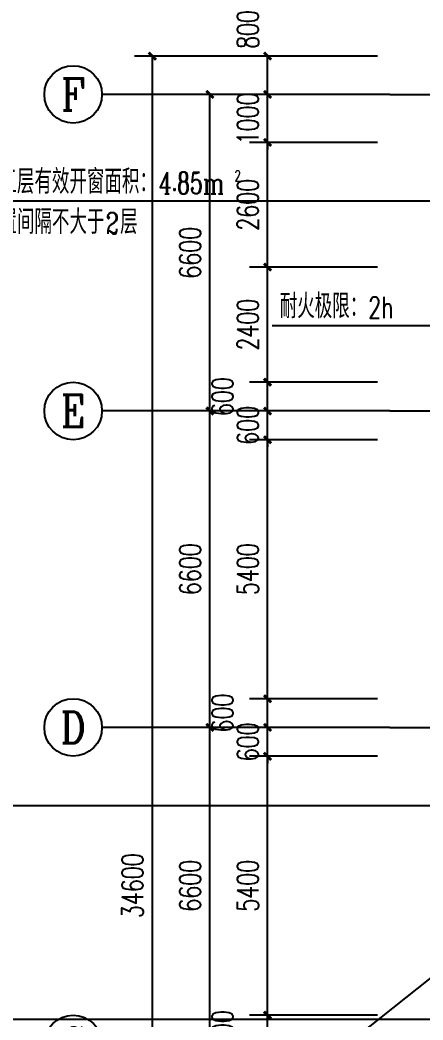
# Model space of a CAD drawing. Extents: x 1738711 to 2346805, y 1189731 to 2516152.
# Drawn here: x 1912284 to 1920681, y 1600625 to 1621478 of the extents above; entities that cross this region are included whole.
import ezdxf
from ezdxf.enums import TextEntityAlignment as Align

# ---------------------------------------------------------------- set-up
doc = ezdxf.new("R2010")
doc.units = 0
doc.header["$LTSCALE"] = 1000
doc.header["$MEASUREMENT"] = 0
for name, color, linetype in [('AXIS', 3, 'Continuous'), ('AXIS_TEXT', 7, 'Continuous'), ('DIM_IDEN', 3, 'Continuous'), ('DIM_LEAD', 3, 'Continuous'), ('DOTE', 1, 'Continuous'), ('PUB_DIM', 3, 'Continuous'), ('PUB_TEXT', 7, 'Continuous'), ('修改位置', 6, 'Continuous')]:
    doc.layers.add(name, color=color, linetype=linetype)
doc.styles.add('_TCH_AXIS', font='COMPLEX', dxfattribs={"bigfont": 'GBCBIG'})
doc.styles.add('_TCH_DIM', font='SIMPLEX', dxfattribs={"bigfont": 'GBCBIG'})
doc.styles.add('_TCH_DIM_T3', font='SIMPLEX', dxfattribs={"width": 0.705882, "bigfont": 'GBCBIG'})
doc.styles.add('_TCH_LABEL', font='COMPLEX', dxfattribs={"bigfont": 'GBCBIG'})
doc.styles.add('COMPLEX', font='COMPLEX')
doc.dimstyles.new('_TCH_ARCH&&150', dxfattribs={"dimtxt": 446.25, "dimasz": 150, "dimexe": 375, "dimexo": 450, "dimgap": 189.375, "dimtad": 1, "dimdec": 0, "dimzin": 0, "dimdsep": 46, "dimtxsty": '_TCH_DIM_T3', "dimblk": 'ARCHTICK', "dimcen": 0.09, "dimclrt": 7, "dimazin": 2, "dimtfac": 1, "dimtdec": 0, "dimtix": 1, "dimtmove": 2, "dimatfit": 3, "dimfxl": 1, "dimtolj": 1, "dimtzin": 0, "dimarcsym": 0})

# ---------------------------------------------------------------- blocks, each defined once
blk = doc.blocks.new('_ArchTick')
at = {"color": 0, "linetype": 'ByBlock', "const_width": 0.4}
blk.add_lwpolyline([(-0.5, -0.5), (0.5, 0.5)], dxfattribs=at)
blk = doc.blocks.new('*D2408')
at = {"layer": 'Defpoints', "color": 0, "transparency": 16777216}
for p in [(1917442, 1600725), (1920184, 1600725), (1920184, 1600125)]:
    blk.add_point(p, dxfattribs=at)
at = {"layer": 'PUB_DIM', "color": 0, "lineweight": -2, "transparency": 16777216}
for p, q in [((1919734, 1600725), (1917067, 1600725)), ((1917442, 1600125), (1917442, 1600725)), ((1919734, 1600125), (1917067, 1600125))]:
    blk.add_line(p, q, dxfattribs=at)
at = {"layer": 'PUB_DIM', "color": 0, "lineweight": -2, "transparency": 16777216, "xscale": 150, "yscale": 150, "zscale": 150}
for p, rotation in [((1917442, 1600725), 90), ((1917442, 1600125), 270)]:
    blk.add_blockref('_ArchTick', p, dxfattribs=dict(at, rotation=rotation))
at = {"layer": 'PUB_DIM', "color": 7, "transparency": 16777216, "insert": (1916504, 1600425), "char_height": 446.2, "attachment_point": 5, "rotation": 90, "style": '_TCH_DIM_T3'}
blk.add_mtext('\\A1;600', dxfattribs=at)
blk = doc.blocks.new('*D2409')
at = {"layer": 'Defpoints', "color": 0, "transparency": 16777216}
for p in [(1917442, 1606125), (1920184, 1606125), (1920184, 1600725)]:
    blk.add_point(p, dxfattribs=at)
at = {"layer": 'PUB_DIM', "color": 0, "lineweight": -2, "transparency": 16777216}
for p, q in [((1919734, 1606125), (1917067, 1606125)), ((1917442, 1600725), (1917442, 1606125)), ((1919734, 1600725), (1917067, 1600725))]:
    blk.add_line(p, q, dxfattribs=at)
at = {"layer": 'PUB_DIM', "color": 0, "lineweight": -2, "transparency": 16777216, "xscale": 150, "yscale": 150, "zscale": 150}
for p, rotation in [((1917442, 1606125), 90), ((1917442, 1600725), 270)]:
    blk.add_blockref('_ArchTick', p, dxfattribs=dict(at, rotation=rotation))
at = {"layer": 'PUB_DIM', "color": 7, "transparency": 16777216, "insert": (1917029, 1603425), "char_height": 446.2, "attachment_point": 5, "rotation": 90, "style": '_TCH_DIM_T3'}
blk.add_mtext('\\A1;5400', dxfattribs=at)
blk = doc.blocks.new('*D2410')
at = {"layer": 'Defpoints', "color": 0, "transparency": 16777216}
for p in [(1917442, 1606725), (1920184, 1606725), (1920184, 1606125)]:
    blk.add_point(p, dxfattribs=at)
at = {"layer": 'PUB_DIM', "color": 0, "lineweight": -2, "transparency": 16777216}
for p, q in [((1919734, 1606725), (1917067, 1606725)), ((1917442, 1606725), (1917442, 1606875)), ((1917442, 1606125), (1917442, 1606725)), ((1919734, 1606125), (1917067, 1606125)), ((1917442, 1606125), (1917442, 1605975))]:
    blk.add_line(p, q, dxfattribs=at)
at = {"layer": 'PUB_DIM', "color": 0, "lineweight": -2, "transparency": 16777216, "xscale": 150, "yscale": 150, "zscale": 150}
for p, rotation in [((1917442, 1606725), 270), ((1917442, 1606125), 90)]:
    blk.add_blockref('_ArchTick', p, dxfattribs=dict(at, rotation=rotation))
at = {"layer": 'PUB_DIM', "color": 7, "transparency": 16777216, "insert": (1917029, 1606425), "char_height": 446.2, "attachment_point": 5, "rotation": 90, "style": '_TCH_DIM_T3'}
blk.add_mtext('\\A1;600', dxfattribs=at)
blk = doc.blocks.new('*D2411')
at = {"layer": 'Defpoints', "color": 0, "transparency": 16777216}
for p in [(1917442, 1607325), (1920184, 1607325), (1920184, 1606725)]:
    blk.add_point(p, dxfattribs=at)
at = {"layer": 'PUB_DIM', "color": 0, "lineweight": -2, "transparency": 16777216}
for p, q in [((1919734, 1607325), (1917067, 1607325)), ((1917442, 1606725), (1917442, 1607325)), ((1919734, 1606725), (1917067, 1606725))]:
    blk.add_line(p, q, dxfattribs=at)
at = {"layer": 'PUB_DIM', "color": 0, "lineweight": -2, "transparency": 16777216, "xscale": 150, "yscale": 150, "zscale": 150}
for p, rotation in [((1917442, 1607325), 90), ((1917442, 1606725), 270)]:
    blk.add_blockref('_ArchTick', p, dxfattribs=dict(at, rotation=rotation))
at = {"layer": 'PUB_DIM', "color": 7, "transparency": 16777216, "insert": (1916504, 1607025), "char_height": 446.2, "attachment_point": 5, "rotation": 90, "style": '_TCH_DIM_T3'}
blk.add_mtext('\\A1;600', dxfattribs=at)
blk = doc.blocks.new('*D2412')
at = {"layer": 'Defpoints', "color": 0, "transparency": 16777216}
for p in [(1917442, 1612725), (1920184, 1612725), (1920184, 1607325)]:
    blk.add_point(p, dxfattribs=at)
at = {"layer": 'PUB_DIM', "color": 0, "lineweight": -2, "transparency": 16777216}
for p, q in [((1919734, 1612725), (1917067, 1612725)), ((1917442, 1607325), (1917442, 1612725)), ((1919734, 1607325), (1917067, 1607325))]:
    blk.add_line(p, q, dxfattribs=at)
at = {"layer": 'PUB_DIM', "color": 0, "lineweight": -2, "transparency": 16777216, "xscale": 150, "yscale": 150, "zscale": 150}
for p, rotation in [((1917442, 1612725), 90), ((1917442, 1607325), 270)]:
    blk.add_blockref('_ArchTick', p, dxfattribs=dict(at, rotation=rotation))
at = {"layer": 'PUB_DIM', "color": 7, "transparency": 16777216, "insert": (1917029, 1610025), "char_height": 446.2, "attachment_point": 5, "rotation": 90, "style": '_TCH_DIM_T3'}
blk.add_mtext('\\A1;5400', dxfattribs=at)
blk = doc.blocks.new('*D2413')
at = {"layer": 'Defpoints', "color": 0, "transparency": 16777216}
for p in [(1917442, 1613325), (1920184, 1613325), (1920184, 1612725)]:
    blk.add_point(p, dxfattribs=at)
at = {"layer": 'PUB_DIM', "color": 0, "lineweight": -2, "transparency": 16777216}
for p, q in [((1917442, 1613325), (1917442, 1613475)), ((1919734, 1613325), (1917067, 1613325)), ((1917442, 1612725), (1917442, 1613325)), ((1919734, 1612725), (1917067, 1612725)), ((1917442, 1612725), (1917442, 1612575))]:
    blk.add_line(p, q, dxfattribs=at)
at = {"layer": 'PUB_DIM', "color": 0, "lineweight": -2, "transparency": 16777216, "xscale": 150, "yscale": 150, "zscale": 150}
for p, rotation in [((1917442, 1613325), 270), ((1917442, 1612725), 90)]:
    blk.add_blockref('_ArchTick', p, dxfattribs=dict(at, rotation=rotation))
at = {"layer": 'PUB_DIM', "color": 7, "transparency": 16777216, "insert": (1917029, 1613025), "char_height": 446.2, "attachment_point": 5, "rotation": 90, "style": '_TCH_DIM_T3'}
blk.add_mtext('\\A1;600', dxfattribs=at)
blk = doc.blocks.new('*D2414')
at = {"layer": 'Defpoints', "color": 0, "transparency": 16777216}
for p in [(1917442, 1613925), (1920184, 1613925), (1920184, 1613325)]:
    blk.add_point(p, dxfattribs=at)
at = {"layer": 'PUB_DIM', "color": 0, "lineweight": -2, "transparency": 16777216}
for p, q in [((1919734, 1613925), (1917067, 1613925)), ((1917442, 1613325), (1917442, 1613925)), ((1919734, 1613325), (1917067, 1613325))]:
    blk.add_line(p, q, dxfattribs=at)
at = {"layer": 'PUB_DIM', "color": 0, "lineweight": -2, "transparency": 16777216, "xscale": 150, "yscale": 150, "zscale": 150}
for p, rotation in [((1917442, 1613925), 90), ((1917442, 1613325), 270)]:
    blk.add_blockref('_ArchTick', p, dxfattribs=dict(at, rotation=rotation))
at = {"layer": 'PUB_DIM', "color": 7, "transparency": 16777216, "insert": (1916504, 1613625), "char_height": 446.2, "attachment_point": 5, "rotation": 90, "style": '_TCH_DIM_T3'}
blk.add_mtext('\\A1;600', dxfattribs=at)
blk = doc.blocks.new('*D2415')
at = {"layer": 'Defpoints', "color": 0, "transparency": 16777216}
for p in [(1917442, 1616325), (1920184, 1616325), (1920184, 1613925)]:
    blk.add_point(p, dxfattribs=at)
at = {"layer": 'PUB_DIM', "color": 0, "lineweight": -2, "transparency": 16777216}
for p, q in [((1919734, 1616325), (1917067, 1616325)), ((1917442, 1613925), (1917442, 1616325)), ((1919734, 1613925), (1917067, 1613925))]:
    blk.add_line(p, q, dxfattribs=at)
at = {"layer": 'PUB_DIM', "color": 0, "lineweight": -2, "transparency": 16777216, "xscale": 150, "yscale": 150, "zscale": 150}
for p, rotation in [((1917442, 1616325), 90), ((1917442, 1613925), 270)]:
    blk.add_blockref('_ArchTick', p, dxfattribs=dict(at, rotation=rotation))
at = {"layer": 'PUB_DIM', "color": 7, "transparency": 16777216, "insert": (1917029, 1615125), "char_height": 446.2, "attachment_point": 5, "rotation": 90, "style": '_TCH_DIM_T3'}
blk.add_mtext('\\A1;2400', dxfattribs=at)
blk = doc.blocks.new('*D2416')
at = {"layer": 'Defpoints', "color": 0, "transparency": 16777216}
for p in [(1917442, 1618925), (1920184, 1618925), (1920184, 1616325)]:
    blk.add_point(p, dxfattribs=at)
at = {"layer": 'PUB_DIM', "color": 0, "lineweight": -2, "transparency": 16777216}
for p, q in [((1919734, 1618925), (1917067, 1618925)), ((1917442, 1616325), (1917442, 1618925)), ((1919734, 1616325), (1917067, 1616325))]:
    blk.add_line(p, q, dxfattribs=at)
at = {"layer": 'PUB_DIM', "color": 0, "lineweight": -2, "transparency": 16777216, "xscale": 150, "yscale": 150, "zscale": 150}
for p, rotation in [((1917442, 1618925), 90), ((1917442, 1616325), 270)]:
    blk.add_blockref('_ArchTick', p, dxfattribs=dict(at, rotation=rotation))
at = {"layer": 'PUB_DIM', "color": 7, "transparency": 16777216, "insert": (1917029, 1617625), "char_height": 446.2, "attachment_point": 5, "rotation": 90, "style": '_TCH_DIM_T3'}
blk.add_mtext('\\A1;2600', dxfattribs=at)
blk = doc.blocks.new('*D2417')
at = {"layer": 'Defpoints', "color": 0, "transparency": 16777216}
for p in [(1917442, 1619925), (1920184, 1619925), (1920184, 1618925)]:
    blk.add_point(p, dxfattribs=at)
at = {"layer": 'PUB_DIM', "color": 0, "lineweight": -2, "transparency": 16777216}
for p, q in [((1917442, 1619925), (1917442, 1620075)), ((1919734, 1619925), (1917067, 1619925)), ((1917442, 1618925), (1917442, 1619925)), ((1919734, 1618925), (1917067, 1618925)), ((1917442, 1618925), (1917442, 1618775))]:
    blk.add_line(p, q, dxfattribs=at)
at = {"layer": 'PUB_DIM', "color": 0, "lineweight": -2, "transparency": 16777216, "xscale": 150, "yscale": 150, "zscale": 150}
for p, rotation in [((1917442, 1619925), 270), ((1917442, 1618925), 90)]:
    blk.add_blockref('_ArchTick', p, dxfattribs=dict(at, rotation=rotation))
at = {"layer": 'PUB_DIM', "color": 7, "transparency": 16777216, "insert": (1917029, 1619425), "char_height": 446.2, "attachment_point": 5, "rotation": 90, "style": '_TCH_DIM_T3'}
blk.add_mtext('\\A1;1000', dxfattribs=at)
blk = doc.blocks.new('*D2418')
at = {"layer": 'Defpoints', "color": 0, "transparency": 16777216}
for p in [(1917442, 1620725), (1920184, 1620725), (1920184, 1619925)]:
    blk.add_point(p, dxfattribs=at)
at = {"layer": 'PUB_DIM', "color": 0, "lineweight": -2, "transparency": 16777216}
for p, q in [((1919734, 1620725), (1917067, 1620725)), ((1917442, 1619925), (1917442, 1620725)), ((1919734, 1619925), (1917067, 1619925))]:
    blk.add_line(p, q, dxfattribs=at)
at = {"layer": 'PUB_DIM', "color": 0, "lineweight": -2, "transparency": 16777216, "xscale": 150, "yscale": 150, "zscale": 150}
for p, rotation in [((1917442, 1620725), 90), ((1917442, 1619925), 270)]:
    blk.add_blockref('_ArchTick', p, dxfattribs=dict(at, rotation=rotation))
at = {"layer": 'PUB_DIM', "color": 7, "transparency": 16777216, "insert": (1917029, 1621280), "char_height": 446.2, "attachment_point": 5, "rotation": 90, "style": '_TCH_DIM_T3'}
blk.add_mtext('\\A1;800', dxfattribs=at)
blk = doc.blocks.new('*D2518')
at = {"layer": 'AXIS', "color": 0, "lineweight": -2, "transparency": 16777216}
for p, q in [((1919542, 1606725), (1915867, 1606725)), ((1916242, 1600125), (1916242, 1606725)), ((1919542, 1600125), (1915867, 1600125))]:
    blk.add_line(p, q, dxfattribs=at)
at = {"layer": 'Defpoints', "color": 0, "transparency": 16777216}
for p in [(1916242, 1606725), (1919992, 1606725), (1919992, 1600125)]:
    blk.add_point(p, dxfattribs=at)
at = {"layer": 'AXIS', "color": 0, "lineweight": -2, "transparency": 16777216, "xscale": 150, "yscale": 150, "zscale": 150}
for p, rotation in [((1916242, 1606725), 90), ((1916242, 1600125), 270)]:
    blk.add_blockref('_ArchTick', p, dxfattribs=dict(at, rotation=rotation))
at = {"layer": 'AXIS', "color": 7, "transparency": 16777216, "insert": (1915829, 1603425), "char_height": 446.2, "attachment_point": 5, "rotation": 90, "style": '_TCH_DIM_T3'}
blk.add_mtext('\\A1;6600', dxfattribs=at)
blk = doc.blocks.new('*D2519')
at = {"layer": 'AXIS', "color": 0, "lineweight": -2, "transparency": 16777216}
for p, q in [((1919542, 1613325), (1915867, 1613325)), ((1916242, 1606725), (1916242, 1613325)), ((1919542, 1606725), (1915867, 1606725))]:
    blk.add_line(p, q, dxfattribs=at)
at = {"layer": 'Defpoints', "color": 0, "transparency": 16777216}
for p in [(1916242, 1613325), (1919992, 1613325), (1919992, 1606725)]:
    blk.add_point(p, dxfattribs=at)
at = {"layer": 'AXIS', "color": 0, "lineweight": -2, "transparency": 16777216, "xscale": 150, "yscale": 150, "zscale": 150}
for p, rotation in [((1916242, 1613325), 90), ((1916242, 1606725), 270)]:
    blk.add_blockref('_ArchTick', p, dxfattribs=dict(at, rotation=rotation))
at = {"layer": 'AXIS', "color": 7, "transparency": 16777216, "insert": (1915829, 1610025), "char_height": 446.2, "attachment_point": 5, "rotation": 90, "style": '_TCH_DIM_T3'}
blk.add_mtext('\\A1;6600', dxfattribs=at)
blk = doc.blocks.new('*D2520')
at = {"layer": 'AXIS', "color": 0, "lineweight": -2, "transparency": 16777216}
for p, q in [((1919542, 1619925), (1915867, 1619925)), ((1916242, 1613325), (1916242, 1619925)), ((1919542, 1613325), (1915867, 1613325))]:
    blk.add_line(p, q, dxfattribs=at)
at = {"layer": 'Defpoints', "color": 0, "transparency": 16777216}
for p in [(1916242, 1619925), (1919992, 1619925), (1919992, 1613325)]:
    blk.add_point(p, dxfattribs=at)
at = {"layer": 'AXIS', "color": 0, "lineweight": -2, "transparency": 16777216, "xscale": 150, "yscale": 150, "zscale": 150}
for p, rotation in [((1916242, 1619925), 90), ((1916242, 1613325), 270)]:
    blk.add_blockref('_ArchTick', p, dxfattribs=dict(at, rotation=rotation))
at = {"layer": 'AXIS', "color": 7, "transparency": 16777216, "insert": (1915829, 1616625), "char_height": 446.2, "attachment_point": 5, "rotation": 90, "style": '_TCH_DIM_T3'}
blk.add_mtext('\\A1;6600', dxfattribs=at)
blk = doc.blocks.new('*D2521')
at = {"layer": 'AXIS', "color": 0, "lineweight": -2, "transparency": 16777216}
for p, q in [((1919734, 1620725), (1914667, 1620725)), ((1915042, 1586125), (1915042, 1620725)), ((1919734, 1586125), (1914667, 1586125))]:
    blk.add_line(p, q, dxfattribs=at)
at = {"layer": 'Defpoints', "color": 0, "transparency": 16777216}
for p in [(1915042, 1620725), (1920184, 1620725), (1920184, 1586125)]:
    blk.add_point(p, dxfattribs=at)
at = {"layer": 'AXIS', "color": 0, "lineweight": -2, "transparency": 16777216, "xscale": 150, "yscale": 150, "zscale": 150}
for p, rotation in [((1915042, 1620725), 90), ((1915042, 1586125), 270)]:
    blk.add_blockref('_ArchTick', p, dxfattribs=dict(at, rotation=rotation))
at = {"layer": 'AXIS', "color": 7, "transparency": 16777216, "insert": (1914629, 1603425), "char_height": 446.2, "attachment_point": 5, "rotation": 90, "style": '_TCH_DIM_T3'}
blk.add_mtext('\\A1;34600', dxfattribs=at)
blk = doc.blocks.new('_AXISO')
blk.add_circle((0, 0), 0.5)
at = {"layer": 'AXIS_TEXT', "style": 'COMPLEX', "width": 1.041667}
blk.add_attdef('A', text='', height=0.56, dxfattribs=at).set_placement((-0.25, -0.28), (0.25, -0.28), align=Align.FIT)

msp = doc.modelspace()

# ---------------------------------------------------------------- linework, layer by layer
at = {"layer": 'AXIS'}
for p, q in [((1919991.9, 1619925.4), (1913991.9, 1619925.4)), ((1919991.9, 1613325.4), (1913991.9, 1613325.4)), ((1919991.9, 1606725.4), (1913991.9, 1606725.4))]:
    msp.add_line(p, q, dxfattribs=at)
at = {"layer": 'DIM_IDEN'}
for p, q in [((1918304.9, 1617698.4), (1911333.1, 1617698.4)), ((1922091.9, 1617698.4), (1918304.9, 1617698.4)), ((1919323.6, 1605094.6), (1909752.4, 1605094.6)), ((1922752.5, 1605094.6), (1919323.6, 1605094.6)), ((1919323.6, 1600638.8), (1909803.9, 1600638.8)), ((1922752.5, 1600638.8), (1919323.6, 1600638.8))]:
    msp.add_line(p, q, dxfattribs=at)
at = {"layer": 'DIM_LEAD'}
msp.add_line((1921010.2, 1615101.5), (1917537.9, 1615101.5), dxfattribs=at)
at = {"layer": 'DOTE'}
for p, q in [((1919991.9, 1619925.4), (1940687, 1619925.4)), ((1919991.9, 1613325.4), (1940687, 1613325.4)), ((1919991.9, 1606725.4), (2001891.9, 1606725.4))]:
    msp.add_line(p, q, dxfattribs=at)
at = {"layer": '修改位置', "ltscale": 0.5}
msp.add_lwpolyline([(1746598.6, 1569139.2), (1880130.8, 1569139.2), (1927413, 1606725.4)], dxfattribs=at)

# ---------------------------------------------------------------- block references
at = {"layer": 'AXIS'}
ref = msp.add_blockref('_AXISO', (1913391.9, 1619925.4), dxfattribs=dict(at, xscale=1200, yscale=1200, zscale=1200))
ref.add_attrib('A', 'F', dxfattribs={"layer": 'AXIS_TEXT', "ltscale": 0.5, "height": 668.2, "style": '_TCH_AXIS'}).set_placement((1913137.4, 1619591.3), (1913646.4, 1619591.3), align=Align.FIT)
ref = msp.add_blockref('_AXISO', (1913391.9, 1613325.4), dxfattribs=dict(at, xscale=1200, yscale=1200, zscale=1200))
ref.add_attrib('A', 'E', dxfattribs={"layer": 'AXIS_TEXT', "ltscale": 0.5, "height": 668.2, "style": '_TCH_AXIS'}).set_placement((1913137.4, 1612991.3), (1913646.4, 1612991.3), align=Align.FIT)
ref = msp.add_blockref('_AXISO', (1913391.9, 1606725.4), dxfattribs=dict(at, xscale=1200, yscale=1200, zscale=1200))
ref.add_attrib('A', 'D', dxfattribs={"layer": 'AXIS_TEXT', "ltscale": 0.5, "height": 652.9, "style": '_TCH_AXIS'}).set_placement((1913127.6, 1606399), (1913656.2, 1606399), align=Align.FIT)
ref = msp.add_blockref('_AXISO', (1913391.9, 1600125.4), dxfattribs=dict(at, xscale=1200, yscale=1200, zscale=1200))
ref.add_attrib('A', 'C', dxfattribs={"layer": 'AXIS_TEXT', "ltscale": 0.5, "height": 683.5, "style": '_TCH_AXIS'}).set_placement((1913147.8, 1599783.6), (1913636, 1599783.6), align=Align.FIT)

# ---------------------------------------------------------------- texts
at = {"layer": 'PUB_TEXT', "color": 7}
for s, height, style, p in [('每五层有效开窗面积：', 506.38, '_TCH_LABEL', (1911490.6, 1617855.9)), ('布置间隔不大于', 506.38, '_TCH_LABEL', (1911490.6, 1617015.9)), ('层', 506.4, '_TCH_LABEL', (1914370.9, 1617015.9)), ('耐火极限：', 506.38, '_TCH_DIM', (1917695.4, 1615259))]:
    msp.add_text(s, height=height, dxfattribs=dict(at, style=style)).set_placement(p)
at = {"layer": 'PUB_TEXT', "color": 7, "width": 0.705882}
for s, height, style, p in [('4.85m', 446.25, '_TCH_LABEL', (1915176.8, 1617855.9)), ('2', 223.1, '_TCH_LABEL', (1916751.8, 1618118.4)), ('2', 446.2, '_TCH_LABEL', (1914070.9, 1617015.9)), ('2h', 446.25, '_TCH_DIM', (1919538.4, 1615259))]:
    msp.add_text(s, height=height, dxfattribs=dict(at, style=style)).set_placement(p)

# ---------------------------------------------------------------- dimensions: what is measured, and where the dimension line sits
at = {"layer": 'AXIS'}
for p1, p2, distance, picture, middle in [((1920184.4, 1586125.4), (1920184.4, 1620725.4), 5142.5, '*D2521', (1914629.4, 1603425.4)), ((1919991.9, 1613325.4), (1919991.9, 1619925.4), 3750, '*D2520', (1915829.4, 1616625.4)), ((1919991.9, 1606725.4), (1919991.9, 1613325.4), 3750, '*D2519', (1915829.4, 1610025.4)), ((1919991.9, 1600125.4), (1919991.9, 1606725.4), 3750, '*D2518', (1915829.4, 1603425.4))]:
    dim = msp.add_aligned_dim(p1=p1, p2=p2, distance=distance, dimstyle='_TCH_ARCH&&150', dxfattribs=at)
    dim.commit()
    dim.dimension.update_dxf_attribs({"geometry": picture, "text_midpoint": middle})
at = {"layer": 'PUB_DIM'}
for base, p1, p2, picture, middle in [((1917441.9, 1620725.4), (1920184.4, 1619925.4), (1920184.4, 1620725.4), '*D2418', (1917029.4, 1621280.4)), ((1917441.9, 1613925.4), (1920184.4, 1613325.4), (1920184.4, 1613925.4), '*D2414', (1916504.4, 1613625.4)), ((1917441.9, 1607325.4), (1920184.4, 1606725.4), (1920184.4, 1607325.4), '*D2411', (1916504.4, 1607025.4)), ((1917441.9, 1600725.4), (1920184.4, 1600125.4), (1920184.4, 1600725.4), '*D2408', (1916504.4, 1600425.4))]:
    dim = msp.add_linear_dim(base=base, p1=p1, p2=p2, angle=90, dimstyle='_TCH_ARCH&&150', dxfattribs=at)
    dim.commit()
    dim.dimension.update_dxf_attribs({"geometry": picture, "text_midpoint": middle, "dimtype": 129})
for p1, p2, picture, middle in [((1920184.4, 1618925.4), (1920184.4, 1619925.4), '*D2417', (1917029.4, 1619425.4)), ((1920184.4, 1616325.4), (1920184.4, 1618925.4), '*D2416', (1917029.4, 1617625.4)), ((1920184.4, 1613925.4), (1920184.4, 1616325.4), '*D2415', (1917029.4, 1615125.4)), ((1920184.4, 1612725.4), (1920184.4, 1613325.4), '*D2413', (1917029.4, 1613025.4)), ((1920184.4, 1607325.4), (1920184.4, 1612725.4), '*D2412', (1917029.4, 1610025.4)), ((1920184.4, 1606125.4), (1920184.4, 1606725.4), '*D2410', (1917029.4, 1606425.4)), ((1920184.4, 1600725.4), (1920184.4, 1606125.4), '*D2409', (1917029.4, 1603425.4))]:
    dim = msp.add_aligned_dim(p1=p1, p2=p2, distance=2742.5, dimstyle='_TCH_ARCH&&150', dxfattribs=at)
    dim.commit()
    dim.dimension.update_dxf_attribs({"geometry": picture, "text_midpoint": middle})

doc.saveas('drawing.dxf')
